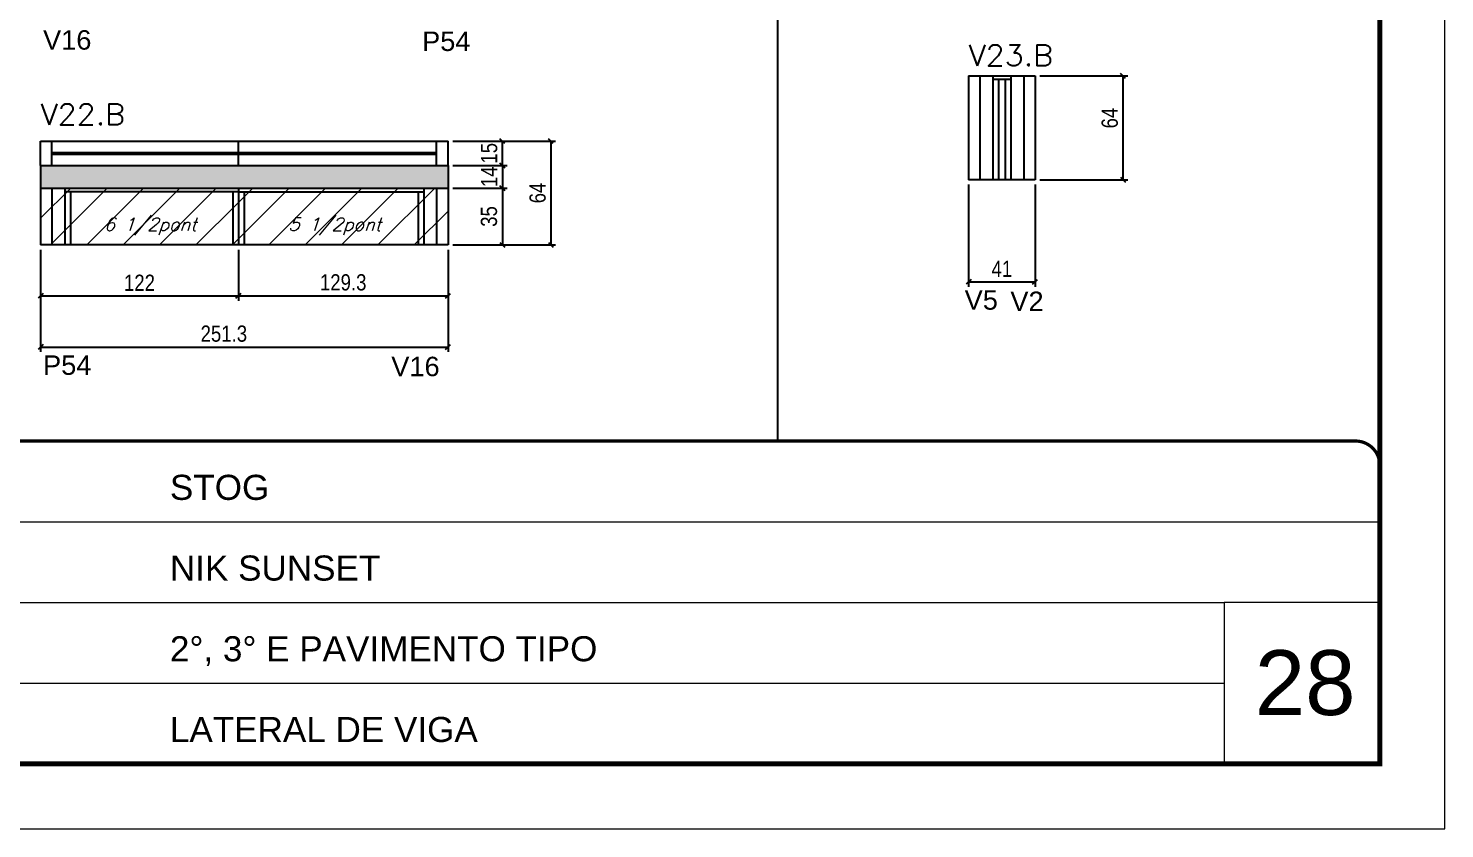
# Model space of a CAD drawing. Extents: x -10448 to -1189, y -11772 to 17235.
# Drawn here: x -5068 to -4195, y 8903 to 9397 of the extents above; entities that cross this region are included whole.
import ezdxf

# ---------------------------------------------------------------- set-up
doc = ezdxf.new("R2010")
doc.units = 0
doc.linetypes.add('CONTINUO', pattern=[0])
doc.linetypes.add('DASHED', pattern=[0.75, 0.5, -0.25])
for name, color, linetype in [('5', 5, 'Continuous'), ('COTA', 241, 'Continuous'), ('Painéis', 200, 'Continuous'), ('SARR_2.2x7', 40, 'Continuous'), ('SARR_3.5x7', 81, 'Continuous'), ('texto', 7, 'Continuous')]:
    doc.layers.add(name, color=color, linetype=linetype)
for name, color, linetype, lineweight in [('CARIMBO', 255, 'Continuous', 9), ('Folhas', 255, 'Continuous', 9), ('Hachura', 251, 'Continuous', 9), ('SARRAFO DE PRESSAO', 251, 'DASHED', 9), ('Texto Seção', 7, 'Continuous', 15)]:
    doc.layers.add(name, color=color, linetype=linetype, lineweight=lineweight)
doc.styles.add('ARIAL', font='arial.ttf')
doc.styles.add('COTA TECNICA', font='techl___.ttf', dxfattribs={"height": 10})
doc.styles.add('REGUA-120', font='ROMANS.shx', dxfattribs={"height": 15})
doc.styles.add('Romans', font='romans.shx')
doc.styles.get("Standard").update_dxf_attribs({"font": 'arial.ttf'})
doc.dimstyles.new('PAINEL', dxfattribs={"dimtxt": 10, "dimasz": 3, "dimexe": 3, "dimexo": 3, "dimgap": 3, "dimtad": 1, "dimdec": 1, "dimzin": 12, "dimdsep": 46, "dimtxsty": 'COTA TECNICA', "dimblk1": 'OBLIQUE', "dimblk2": 'OBLIQUE', "dimsah": 1, "dimcen": 0.9, "dimclrd": 4, "dimclre": 4, "dimclrt": 240, "dimadec": 1, "dimazin": 3, "dimtfac": 1, "dimtdec": 1, "dimtmove": 0, "dimatfit": 3, "dimfxl": 1, "dimtolj": 1, "dimtzin": 12, "dimarcsym": 0})
pattern_1 = [(45, (-137870.783, -16126.541), (-11.2253202, 11.2253202), [])]

# ---------------------------------------------------------------- blocks, each defined once
blk = doc.blocks.new('9999999999')
at = {"color": 30, "linetype": 'CONTINUO'}
for p, q in [((98564.56, 34379.64), (99583.98, 34379.64)), ((98564.56, 34329.83), (99487.98, 34329.83)), ((99583.98, 34329.83), (99487.98, 34329.83)), ((99487.98, 34329.83), (99487.98, 34230.21)), ((98564.56, 34280.02), (99487.98, 34280.02))]:
    blk.add_line(p, q, dxfattribs=at)
at = {"color": 30, "linetype": 'CONTINUO', "const_width": 2}
blk.add_lwpolyline([(99583.98, 34230.21), (99583.98, 34414.45, 0.414214), (99568.98, 34429.45), (98228.98, 34429.45, 0.414214), (98213.98, 34414.45), (98213.98, 34245.21, 0.414214), (98228.98, 34230.21), (99583.98, 34230.21)], format="xyb", dxfattribs=at)
at = {"layer": 'Folhas'}
blk.add_lwpolyline([(98138.98, 34190.21), (99623.98, 34190.21), (99623.98, 35240.21), (98138.98, 35240.21)], close=True, dxfattribs=at)
at = {"layer": 'Folhas', "color": 30, "const_width": 3}
blk.add_lwpolyline([(98213.98, 34230.21), (99583.98, 34230.21), (99583.98, 35200.21), (98213.98, 35200.21)], close=True, dxfattribs=at)
at = {"color": 7, "linetype": 'Continuous', "ltscale": 5, "style": 'ARIAL'}
for s, height, p in [('STOG', 15.483, (98837.68, 34393.13)), ('NIK SUNSET', 15.483, (98837.68, 34343.32)), ('2°, 3° E PAVIMENTO TIPO', 15.4829, (98837.68, 34293.51)), ('LATERAL DE VIGA', 15.4829, (98837.68, 34243.7))]:
    blk.add_text(s, height=height, dxfattribs=at).set_placement(p)
blk = doc.blocks.new('_Oblique')
at = {"color": 0, "linetype": 'ByBlock', "lineweight": -2}
blk.add_line((-0.5, -0.5), (0.5, 0.5), dxfattribs=at)
blk = doc.blocks.new('*D253')
at = {"layer": 'COTA', "color": 4, "linetype": 'ByBlock', "lineweight": -2, "transparency": 16777216}
for p, q in [((-4488.43, 9300.32), (-4488.43, 9237.23)), ((-4447.43, 9300.32), (-4447.43, 9237.23)), ((-4488.43, 9240.23), (-4447.43, 9240.23))]:
    blk.add_line(p, q, dxfattribs=at)
at = {"layer": 'Defpoints', "color": 0, "linetype": 'ByBlock', "transparency": 16777216}
for p in [(-4488.43, 9303.32), (-4447.43, 9303.32), (-4447.43, 9240.23)]:
    blk.add_point(p, dxfattribs=at)
at = {"layer": 'COTA', "color": 4, "linetype": 'ByBlock', "lineweight": -2, "transparency": 16777216, "xscale": 3, "yscale": 3, "zscale": 3, "rotation": 180}
blk.add_blockref('_Oblique', (-4488.43, 9240.23), dxfattribs=at)
at = {"layer": 'COTA', "color": 4, "linetype": 'ByBlock', "lineweight": -2, "transparency": 16777216, "xscale": 3, "yscale": 3, "zscale": 3}
blk.add_blockref('_Oblique', (-4447.43, 9240.23), dxfattribs=at)
at = {"layer": 'COTA', "color": 240, "linetype": 'ByBlock', "transparency": 16777216, "insert": (-4467.93, 9248.3), "char_height": 10, "attachment_point": 5, "style": 'COTA TECNICA'}
blk.add_mtext('\\A1;41', dxfattribs=at)
blk = doc.blocks.new('*D254')
at = {"layer": 'COTA', "color": 4, "linetype": 'ByBlock', "lineweight": -2, "transparency": 16777216}
for p, q in [((-4444.43, 9367.32), (-4390.24, 9367.32)), ((-4393.24, 9367.32), (-4393.24, 9303.32)), ((-4444.43, 9303.32), (-4390.24, 9303.32))]:
    blk.add_line(p, q, dxfattribs=at)
at = {"layer": 'Defpoints', "color": 0, "linetype": 'ByBlock', "transparency": 16777216}
for p in [(-4447.43, 9367.32), (-4447.43, 9303.32), (-4393.24, 9303.32)]:
    blk.add_point(p, dxfattribs=at)
at = {"layer": 'COTA', "color": 4, "linetype": 'ByBlock', "lineweight": -2, "transparency": 16777216, "xscale": 3, "yscale": 3, "zscale": 3}
for p, rotation in [((-4393.24, 9367.32), 90), ((-4393.24, 9303.32), 270)]:
    blk.add_blockref('_Oblique', p, dxfattribs=dict(at, rotation=rotation))
at = {"layer": 'COTA', "color": 240, "linetype": 'ByBlock', "transparency": 16777216, "insert": (-4401.34, 9341.32), "char_height": 10, "attachment_point": 5, "rotation": 90, "style": 'COTA TECNICA'}
blk.add_mtext('\\A1;64', dxfattribs=at)
blk = doc.blocks.new('*D1349')
at = {"layer": 'COTA', "color": 4, "linetype": 'ByBlock', "lineweight": -2, "transparency": 16777216}
for p, q in [((-4806.55, 9327.1), (-4773.03, 9327.1)), ((-4776.03, 9312.1), (-4776.03, 9327.1)), ((-4806.55, 9312.1), (-4773.03, 9312.1))]:
    blk.add_line(p, q, dxfattribs=at)
at = {"layer": 'Defpoints', "color": 0, "linetype": 'ByBlock', "transparency": 16777216}
for p in [(-4809.55, 9327.1), (-4776.03, 9327.1), (-4809.55, 9312.1)]:
    blk.add_point(p, dxfattribs=at)
at = {"layer": 'COTA', "color": 4, "linetype": 'ByBlock', "lineweight": -2, "transparency": 16777216, "xscale": 3, "yscale": 3, "zscale": 3}
for p, rotation in [((-4776.03, 9327.1), 90), ((-4776.03, 9312.1), 270)]:
    blk.add_blockref('_Oblique', p, dxfattribs=dict(at, rotation=rotation))
at = {"layer": 'COTA', "color": 240, "linetype": 'ByBlock', "transparency": 16777216, "insert": (-4784.14, 9319.6), "char_height": 10, "attachment_point": 5, "rotation": 90, "style": 'COTA TECNICA'}
blk.add_mtext('\\A1;15', dxfattribs=at)
blk = doc.blocks.new('*D1367')
at = {"layer": 'COTA', "color": 4, "linetype": 'ByBlock', "lineweight": -2, "transparency": 16777216}
for p, q in [((-5060.85, 9260.1), (-5060.85, 9228.64)), ((-4938.85, 9260.1), (-4938.85, 9228.64)), ((-5060.85, 9231.64), (-4938.85, 9231.64))]:
    blk.add_line(p, q, dxfattribs=at)
at = {"layer": 'Defpoints', "color": 0, "linetype": 'ByBlock', "transparency": 16777216}
for p in [(-5060.85, 9263.1), (-4938.85, 9263.1), (-4938.85, 9231.64)]:
    blk.add_point(p, dxfattribs=at)
at = {"layer": 'COTA', "color": 4, "linetype": 'ByBlock', "lineweight": -2, "transparency": 16777216, "xscale": 3, "yscale": 3, "zscale": 3, "rotation": 180}
blk.add_blockref('_Oblique', (-5060.85, 9231.64), dxfattribs=at)
at = {"layer": 'COTA', "color": 4, "linetype": 'ByBlock', "lineweight": -2, "transparency": 16777216, "xscale": 3, "yscale": 3, "zscale": 3}
blk.add_blockref('_Oblique', (-4938.85, 9231.64), dxfattribs=at)
at = {"layer": 'COTA', "color": 240, "linetype": 'ByBlock', "transparency": 16777216, "insert": (-4999.85, 9239.7), "char_height": 10, "attachment_point": 5, "style": 'COTA TECNICA'}
blk.add_mtext('\\A1;122', dxfattribs=at)
blk = doc.blocks.new('*D1368')
at = {"layer": 'COTA', "color": 4, "linetype": 'ByBlock', "lineweight": -2, "transparency": 16777216}
for p, q in [((-4938.85, 9260.1), (-4938.85, 9228.64)), ((-4809.55, 9260.1), (-4809.55, 9228.64)), ((-4938.85, 9231.64), (-4809.55, 9231.64))]:
    blk.add_line(p, q, dxfattribs=at)
at = {"layer": 'Defpoints', "color": 0, "linetype": 'ByBlock', "transparency": 16777216}
for p in [(-4938.85, 9263.1), (-4809.55, 9263.1), (-4809.55, 9231.64)]:
    blk.add_point(p, dxfattribs=at)
at = {"layer": 'COTA', "color": 4, "linetype": 'ByBlock', "lineweight": -2, "transparency": 16777216, "xscale": 3, "yscale": 3, "zscale": 3, "rotation": 180}
blk.add_blockref('_Oblique', (-4938.85, 9231.64), dxfattribs=at)
at = {"layer": 'COTA', "color": 4, "linetype": 'ByBlock', "lineweight": -2, "transparency": 16777216, "xscale": 3, "yscale": 3, "zscale": 3}
blk.add_blockref('_Oblique', (-4809.55, 9231.64), dxfattribs=at)
at = {"layer": 'COTA', "color": 240, "linetype": 'ByBlock', "transparency": 16777216, "insert": (-4874.2, 9239.89), "char_height": 10, "attachment_point": 5, "style": 'COTA TECNICA'}
blk.add_mtext('\\A1;129.3', dxfattribs=at)
blk = doc.blocks.new('*D281')
at = {"layer": 'COTA', "color": 4, "linetype": 'ByBlock', "lineweight": -2, "transparency": 16777216}
for p, q in [((-5060.85, 9260.1), (-5060.85, 9197.02)), ((-4809.55, 9260.1), (-4809.55, 9197.02)), ((-5060.85, 9200.02), (-4809.55, 9200.02))]:
    blk.add_line(p, q, dxfattribs=at)
at = {"layer": 'Defpoints', "color": 0, "linetype": 'ByBlock', "transparency": 16777216}
for p in [(-5060.85, 9263.1), (-4809.55, 9263.1), (-4809.55, 9200.02)]:
    blk.add_point(p, dxfattribs=at)
at = {"layer": 'COTA', "color": 4, "linetype": 'ByBlock', "lineweight": -2, "transparency": 16777216, "xscale": 3, "yscale": 3, "zscale": 3, "rotation": 180}
blk.add_blockref('_Oblique', (-5060.85, 9200.02), dxfattribs=at)
at = {"layer": 'COTA', "color": 4, "linetype": 'ByBlock', "lineweight": -2, "transparency": 16777216, "xscale": 3, "yscale": 3, "zscale": 3}
blk.add_blockref('_Oblique', (-4809.55, 9200.02), dxfattribs=at)
at = {"layer": 'COTA', "color": 240, "linetype": 'ByBlock', "transparency": 16777216, "insert": (-4947.8, 9208.24), "char_height": 10, "attachment_point": 5, "style": 'COTA TECNICA'}
blk.add_mtext('\\A1;251.3', dxfattribs=at)
blk = doc.blocks.new('*D282')
at = {"layer": 'COTA', "color": 4, "linetype": 'ByBlock', "lineweight": -2, "transparency": 16777216}
for p, q in [((-4806.55, 9298.1), (-4773.03, 9298.1)), ((-4776.03, 9298.1), (-4776.03, 9263.1)), ((-4806.55, 9263.1), (-4773.03, 9263.1))]:
    blk.add_line(p, q, dxfattribs=at)
at = {"layer": 'Defpoints', "color": 0, "linetype": 'ByBlock', "transparency": 16777216}
for p in [(-4809.55, 9298.1), (-4809.55, 9263.1), (-4776.03, 9263.1)]:
    blk.add_point(p, dxfattribs=at)
at = {"layer": 'COTA', "color": 4, "linetype": 'ByBlock', "lineweight": -2, "transparency": 16777216, "xscale": 3, "yscale": 3, "zscale": 3}
for p, rotation in [((-4776.03, 9298.1), 90), ((-4776.03, 9263.1), 270)]:
    blk.add_blockref('_Oblique', p, dxfattribs=dict(at, rotation=rotation))
at = {"layer": 'COTA', "color": 240, "linetype": 'ByBlock', "transparency": 16777216, "insert": (-4784.25, 9280.6), "char_height": 10, "attachment_point": 5, "rotation": 90, "style": 'COTA TECNICA'}
blk.add_mtext('\\A1;35', dxfattribs=at)
blk = doc.blocks.new('*D1369')
at = {"layer": 'COTA', "color": 4, "linetype": 'ByBlock', "lineweight": -2, "transparency": 16777216}
for p, q in [((-4806.55, 9312.1), (-4773.03, 9312.1)), ((-4776.03, 9312.1), (-4776.03, 9298.1)), ((-4806.55, 9298.1), (-4773.03, 9298.1))]:
    blk.add_line(p, q, dxfattribs=at)
at = {"layer": 'Defpoints', "color": 0, "linetype": 'ByBlock', "transparency": 16777216}
for p in [(-4809.55, 9312.1), (-4809.55, 9298.1), (-4776.03, 9298.1)]:
    blk.add_point(p, dxfattribs=at)
at = {"layer": 'COTA', "color": 4, "linetype": 'ByBlock', "lineweight": -2, "transparency": 16777216, "xscale": 3, "yscale": 3, "zscale": 3}
for p, rotation in [((-4776.03, 9312.1), 90), ((-4776.03, 9298.1), 270)]:
    blk.add_blockref('_Oblique', p, dxfattribs=dict(at, rotation=rotation))
at = {"layer": 'COTA', "color": 240, "linetype": 'ByBlock', "transparency": 16777216, "insert": (-4784.1, 9305.1), "char_height": 10, "attachment_point": 5, "rotation": 90, "style": 'COTA TECNICA'}
blk.add_mtext('\\A1;14', dxfattribs=at)
blk = doc.blocks.new('*D283')
at = {"layer": 'COTA', "color": 4, "linetype": 'ByBlock', "lineweight": -2, "transparency": 16777216}
for p, q in [((-4806.55, 9327.1), (-4743.15, 9327.1)), ((-4746.15, 9327.1), (-4746.15, 9263.1)), ((-4806.55, 9263.1), (-4743.15, 9263.1))]:
    blk.add_line(p, q, dxfattribs=at)
at = {"layer": 'Defpoints', "color": 0, "linetype": 'ByBlock', "transparency": 16777216}
for p in [(-4809.55, 9327.1), (-4809.55, 9263.1), (-4746.15, 9263.1)]:
    blk.add_point(p, dxfattribs=at)
at = {"layer": 'COTA', "color": 4, "linetype": 'ByBlock', "lineweight": -2, "transparency": 16777216, "xscale": 3, "yscale": 3, "zscale": 3}
for p, rotation in [((-4746.15, 9327.1), 90), ((-4746.15, 9263.1), 270)]:
    blk.add_blockref('_Oblique', p, dxfattribs=dict(at, rotation=rotation))
at = {"layer": 'COTA', "color": 240, "linetype": 'ByBlock', "transparency": 16777216, "insert": (-4754.25, 9295.1), "char_height": 10, "attachment_point": 5, "rotation": 90, "style": 'COTA TECNICA'}
blk.add_mtext('\\A1;64', dxfattribs=at)

msp = doc.modelspace()

# ---------------------------------------------------------------- hatches: boundary and pattern name
at = {"layer": 'COTA', "linetype": 'ByBlock'}
h = msp.add_hatch(dxfattribs=at)
h.set_pattern_fill('AR-CONC', color=256, scale=0.03)
h.set_pattern_definition([(50, (-137870.7827, -16126.541), (5.46554007, -0.47817257), [0.5715, -6.2865]), (355, (-137870.7827, -16126.541), (-1.05730264, 5.73170536), [0.4572, -5.02921753]), (100.4514447, (-137870.327, -16126.581), (4.40823741, 5.25353256), [0.48570026, -5.34270734]), (46.1842, (-137870.783, -16125.017), (8.13237123, -1.26126984), [0.85725, -9.42975]), (96.6355576, (-137870.105, -16125.122), (7.122124, 7.42278374), [0.7285507, -8.01406824]), (351.184151, (-137870.783, -16125.017), (7.122124, 7.42278374), [0.685799, -7.54379196]), (21, (-137870.0207, -16125.398), (4.54843174, -3.06795595), [0.5715, -6.2865]), (326, (-137870.0207, -16125.398), (1.85406085, 5.52563898), [0.4572, -5.0292]), (71.451445, (-137869.6417, -16125.654), (6.40249258, 2.45768307), [0.48570026, -5.34269813]), (37.5, (-137870.7827, -16126.5411), (0.092658098, 2.536651166), [0, -4.96824, 0, -5.1054, 0, -5.04825]), (7.5, (-137870.7827, -16126.541), (2.004589875, 3.005417245), [0, -2.91084, 0, -4.85394, 0, -1.92405]), (327.5, (-137872.482, -16126.5411), (4.067717855, -0.17186232), [0, -1.905, 0, -5.9436, 0, -7.8867]), (317.5, (-137873.244, -16126.541), (4.44387544, 0.76279473), [0, -2.4765, 0, -3.94716, 0, -5.6007])])
h.paths.add_polyline_path([(-5060.85, 9312.1), (-5060.85, 9298.1), (-4809.55, 9298.1), (-4809.55, 9312.1)])
at = {"layer": 'Hachura', "linetype": 'ByBlock'}
h = msp.add_hatch(dxfattribs=at)
h.set_pattern_fill('ANSI31', color=256, scale=5)
h.set_pattern_definition(pattern_1)
h.paths.add_polyline_path([(-5060.85, 9298.1), (-5060.85, 9263.1), (-4938.85, 9263.1), (-4938.85, 9298.1)])
h = msp.add_hatch(dxfattribs=at)
h.set_pattern_fill('ANSI31', color=256, scale=5)
h.set_pattern_definition(pattern_1)
h.paths.add_polyline_path([(-4809.55, 9263.1), (-4809.55, 9298.1), (-4938.85, 9298.1), (-4938.85, 9263.1)])

# ---------------------------------------------------------------- linework, layer by layer
at = {"layer": 'COTA', "linetype": 'ByBlock'}
for p, q in [((-4606.31, 9912.78), (-4606.31, 9142.02)), ((-5060.85, 9312.1), (-5060.85, 9298.1)), ((-4809.55, 9312.1), (-4809.55, 9298.1))]:
    msp.add_line(p, q, dxfattribs=at)
at = {"layer": 'Painéis'}
for p, q in [((-4488.43, 9367.32), (-4447.43, 9367.32)), ((-4488.43, 9367.32), (-4488.43, 9303.32)), ((-4447.43, 9367.32), (-4447.43, 9303.32)), ((-5060.85, 9312.1), (-4809.55, 9312.1)), ((-5060.85, 9298.1), (-4809.55, 9298.1)), ((-5060.85, 9298.1), (-5060.85, 9263.1)), ((-4938.85, 9298.1), (-4938.85, 9263.1)), ((-4809.55, 9298.1), (-4809.55, 9263.1)), ((-4447.43, 9303.32), (-4488.43, 9303.32)), ((-4809.55, 9263.1), (-5060.85, 9263.1))]:
    msp.add_line(p, q, dxfattribs=at)
at = {"layer": 'Painéis', "linetype": 'ByBlock'}
for p, q in [((-5060.85, 9312.1), (-5060.85, 9327.1)), ((-5060.85, 9327.1), (-4809.55, 9327.1)), ((-4938.85, 9312.1), (-4938.85, 9327.1)), ((-4809.55, 9312.1), (-4809.55, 9327.1))]:
    msp.add_line(p, q, dxfattribs=at)
at = {"layer": 'SARR_2.2x7', "linetype": 'Continuous'}
for p, q in [((-4481.43, 9367.32), (-4481.43, 9303.32)), ((-4454.43, 9367.32), (-4454.43, 9303.32)), ((-4462.43, 9365.12), (-4473.43, 9365.12)), ((-5053.85, 9312.1), (-5053.85, 9327.1)), ((-4816.55, 9312.1), (-4816.55, 9327.1)), ((-5053.85, 9320.1), (-4938.85, 9320.1)), ((-5053.85, 9319.1), (-4938.85, 9319.1)), ((-4938.85, 9320.1), (-4816.55, 9320.1)), ((-4938.85, 9319.1), (-4816.55, 9319.1)), ((-5053.85, 9298.1), (-5053.85, 9263.1)), ((-4938.85, 9295.9), (-5045.85, 9295.9)), ((-4938.85, 9295.9), (-4824.55, 9295.9)), ((-4816.55, 9298.1), (-4816.55, 9263.1))]:
    msp.add_line(p, q, dxfattribs=at)
at = {"layer": 'SARR_3.5x7'}
for p, q in [((-4473.43, 9367.32), (-4473.43, 9303.32)), ((-4462.43, 9367.32), (-4462.43, 9303.32)), ((-4469.93, 9365.12), (-4469.93, 9303.32)), ((-4465.93, 9365.12), (-4465.93, 9303.32)), ((-5045.85, 9298.1), (-5045.85, 9263.1)), ((-5042.35, 9295.9), (-5042.35, 9263.1)), ((-4942.35, 9295.9), (-4942.35, 9263.1)), ((-4935.35, 9295.9), (-4935.35, 9263.1)), ((-4828.05, 9295.9), (-4828.05, 9263.1)), ((-4824.55, 9298.1), (-4824.55, 9263.1))]:
    msp.add_line(p, q, dxfattribs=at)

# ---------------------------------------------------------------- block references
at = {"layer": 'SARRAFO DE PRESSAO', "color": 6, "linetype": 'ByBlock'}
msp.add_blockref('9999999999', (-103818.76, -25287.43), dxfattribs=at)

# ---------------------------------------------------------------- texts
at = {"layer": '5', "linetype": 'Continuous'}
for s, p in [('V16', (-5059.32, 9383.57)), ('P54', (-4825.53, 9382.74)), ('V5', (-4490.87, 9223.08)), ('V2', (-4462.67, 9222.25)), ('P54', (-5059.32, 9182.87)), ('V16', (-4844.53, 9182.04))]:
    msp.add_text(s, height=12, rotation=0.00004, dxfattribs=at).set_placement(p)
at = {"layer": 'CARIMBO', "style": 'ARIAL'}
msp.add_text('28', height=40, dxfattribs=at).set_placement((-4311.92, 8972.92))
at = {"layer": 'texto', "color": 2, "char_height": 8, "attachment_point": 5, "style": 'Romans'}
for s, insert in [('{\\Q19;\\C256;6 1/2pont}', (-4993.27, 9274.48)), ('{\\Q19;\\C256;5 1/2pont}', (-4879.45, 9274.48))]:
    msp.add_mtext(s, dxfattribs=dict(at, insert=insert))
at = {"layer": 'Texto Seção', "style": 'REGUA-120', "width": 1.05}
for s, p in [('V23.B', (-4488.43, 9373.5)), ('V22.B', (-5060.85, 9337.22))]:
    msp.add_text(s, height=13, dxfattribs=at).set_placement(p)

# ---------------------------------------------------------------- dimensions: what is measured, and where the dimension line sits
at = {"layer": 'COTA', "linetype": 'ByBlock'}
for base, p1, p2, picture, middle in [((-4393.24, 9303.32), (-4447.43, 9367.32), (-4447.43, 9303.32), '*D254', (-4393.24, 9341.32)), ((-4776.03, 9327.1), (-4809.55, 9312.1), (-4809.55, 9327.1), '*D1349', (-4776.03, 9319.6)), ((-4776.03, 9298.1), (-4809.55, 9312.1), (-4809.55, 9298.1), '*D1369', (-4776.03, 9305.1))]:
    dim = msp.add_linear_dim(base=base, p1=p1, p2=p2, angle=90, dimstyle='PAINEL', dxfattribs=at)
    dim.commit()
    dim.dimension.update_dxf_attribs({"geometry": picture, "text_midpoint": middle, "dimtype": 160})
for base, p1, picture, middle in [((-4746.15, 9263.1), (-4809.55, 9327.1), '*D283', (-4754.25, 9295.1)), ((-4776.03, 9263.1), (-4809.55, 9298.1), '*D282', (-4784.25, 9280.6))]:
    dim = msp.add_linear_dim(base=base, p1=p1, p2=(-4809.55, 9263.1), angle=90, dimstyle='PAINEL', dxfattribs=at)
    dim.commit()
    dim.dimension.update_dxf_attribs({"geometry": picture, "text_midpoint": middle})
for base, p1, p2, picture, middle in [((-4447.43, 9240.23), (-4488.43, 9303.32), (-4447.43, 9303.32), '*D253', (-4467.93, 9240.23)), ((-4809.55, 9200.02), (-5060.85, 9263.1), (-4809.55, 9263.1), '*D281', (-4947.8, 9200.02))]:
    dim = msp.add_linear_dim(base=base, p1=p1, p2=p2, dimstyle='PAINEL', dxfattribs=at)
    dim.commit()
    dim.dimension.update_dxf_attribs({"geometry": picture, "text_midpoint": middle, "dimtype": 160})
dim = msp.add_linear_dim(base=(-4938.85, 9231.64), p1=(-5060.85, 9263.1), p2=(-4938.85, 9263.1), dimstyle='PAINEL', dxfattribs=at)
dim.commit()
dim.dimension.update_dxf_attribs({"geometry": '*D1367', "text_midpoint": (-4999.85, 9239.7)})
dim = msp.add_linear_dim(base=(-4809.55, 9231.64), p1=(-4938.85, 9263.1), p2=(-4809.55, 9263.1), dimstyle='PAINEL', override={"dimtmove": 1}, dxfattribs=at)
dim.commit()
dim.dimension.update_dxf_attribs({"geometry": '*D1368', "text_midpoint": (-4874.2, 9239.89)})

doc.saveas('drawing.dxf')
